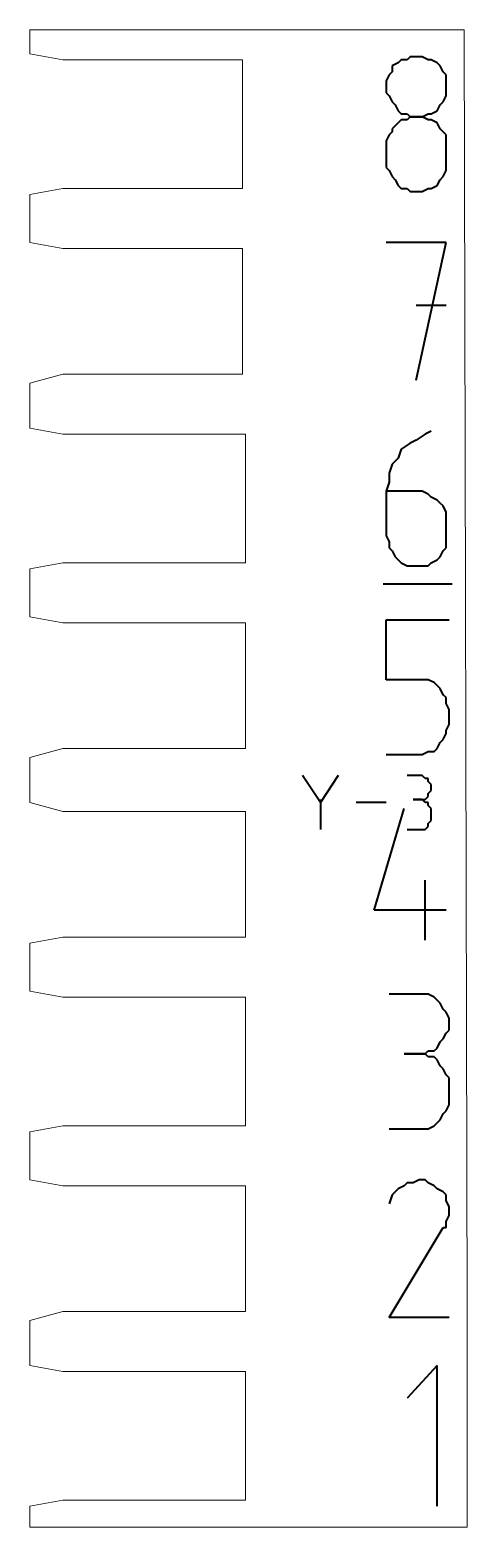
# Model space of a CAD drawing. Header units: centimetres. Extents: x -9.8 to 7.1, y -12.4 to 11.9.
# Drawn here: x -9.84 to -8.38, y -3.77 to 1.23 of the extents above; entities that cross this region are included whole.
import ezdxf

# ---------------------------------------------------------------- set-up
doc = ezdxf.new("R2010")
doc.units = ezdxf.units.CM
doc.header["$MEASUREMENT"] = 0
doc.layers.add('layer 1', color=7, linetype='Continuous')

msp = doc.modelspace()

# ---------------------------------------------------------------- linework, layer by layer
at = {"layer": 'layer 1', "color": 5, "lineweight": 13}
for points in [[(-8.38509, 1.22617), (-8.38509, 1.22617), (-9.835, 1.22617), (-9.835, 1.22617)], [(-9.835, 1.22617), (-9.835, 1.22617), (-9.835, 1.14627), (-9.835, 1.14627)], [(-8.37503, -3.04394), (-8.37503, -3.04394), (-8.38509, 1.22617), (-8.38509, 1.22617)], [(-9.835, 1.14627), (-9.835, 1.14627), (-9.7252, 1.12616), (-9.7252, 1.12616)], [(-9.7252, 1.12616), (-9.7252, 1.12616), (-9.12513, 1.12616), (-9.12513, 1.12616)], [(-9.12513, 1.12616), (-9.12513, 1.12616), (-9.12513, 0.69621), (-9.12513, 0.69621)], [(-9.7252, 0.69621), (-9.7252, 0.69621), (-9.835, 0.6761), (-9.835, 0.6761)], [(-9.835, 0.6761), (-9.835, 0.6761), (-9.835, 0.51629), (-9.835, 0.51629)], [(-9.12513, 0.69621), (-9.12513, 0.69621), (-9.7252, 0.69621), (-9.7252, 0.69621)], [(-9.835, 0.51629), (-9.835, 0.51629), (-9.7252, 0.49618), (-9.7252, 0.49618)], [(-9.7252, 0.49618), (-9.7252, 0.49618), (-9.12513, 0.49618), (-9.12513, 0.49618)], [(-9.12513, 0.49618), (-9.12513, 0.49618), (-9.12513, 0.07629), (-9.12513, 0.07629)], [(-9.7252, 0.07629), (-9.7252, 0.07629), (-9.835, 0.04613), (-9.835, 0.04613)], [(-9.12513, 0.07629), (-9.12513, 0.07629), (-9.7252, 0.07629), (-9.7252, 0.07629)], [(-9.835, 0.04613), (-9.835, 0.04613), (-9.835, -0.10389), (-9.835, -0.10389)], [(-9.835, -0.10389), (-9.835, -0.10389), (-9.7252, -0.12373), (-9.7252, -0.12373)], [(-9.7252, -0.12373), (-9.7252, -0.12373), (-9.11507, -0.12373), (-9.11507, -0.12373)], [(-9.11507, -0.12373), (-9.11507, -0.12373), (-9.11507, -0.55395), (-9.11507, -0.55395)], [(-9.7252, -0.55395), (-9.7252, -0.55395), (-9.835, -0.57379), (-9.835, -0.57379)], [(-9.835, -0.57379), (-9.835, -0.57379), (-9.835, -0.73386), (-9.835, -0.73386)], [(-9.11507, -0.55395), (-9.11507, -0.55395), (-9.7252, -0.55395), (-9.7252, -0.55395)], [(-9.835, -0.73386), (-9.835, -0.73386), (-9.7252, -0.75397), (-9.7252, -0.75397)], [(-9.7252, -0.75397), (-9.7252, -0.75397), (-9.11507, -0.75397), (-9.11507, -0.75397)], [(-9.11507, -0.75397), (-9.11507, -0.75397), (-9.11507, -1.17387), (-9.11507, -1.17387)], [(-9.7252, -1.17387), (-9.7252, -1.17387), (-9.835, -1.20376), (-9.835, -1.20376)], [(-9.11507, -1.17387), (-9.11507, -1.17387), (-9.7252, -1.17387), (-9.7252, -1.17387)], [(-9.835, -1.20376), (-9.835, -1.20376), (-9.835, -1.35378), (-9.835, -1.35378)], [(-9.835, -1.35378), (-9.835, -1.35378), (-9.7252, -1.38395), (-9.7252, -1.38395)], [(-9.7252, -1.38395), (-9.7252, -1.38395), (-9.11507, -1.38395), (-9.11507, -1.38395)], [(-9.11507, -1.38395), (-9.11507, -1.38395), (-9.11507, -1.80384), (-9.11507, -1.80384)], [(-9.7252, -1.80384), (-9.7252, -1.80384), (-9.835, -1.82395), (-9.835, -1.82395)], [(-9.835, -1.82395), (-9.835, -1.82395), (-9.835, -1.98402), (-9.835, -1.98402)], [(-9.11507, -1.80384), (-9.11507, -1.80384), (-9.7252, -1.80384), (-9.7252, -1.80384)], [(-9.835, -1.98402), (-9.835, -1.98402), (-9.7252, -2.00386), (-9.7252, -2.00386)], [(-9.7252, -2.00386), (-9.7252, -2.00386), (-9.11507, -2.00386), (-9.11507, -2.00386)], [(-9.11507, -2.00386), (-9.11507, -2.00386), (-9.11507, -2.43381), (-9.11507, -2.43381)], [(-9.7252, -2.43381), (-9.7252, -2.43381), (-9.835, -2.45392), (-9.835, -2.45392)], [(-9.11507, -2.43381), (-9.11507, -2.43381), (-9.7252, -2.43381), (-9.7252, -2.43381)], [(-9.835, -2.45392), (-9.835, -2.45392), (-9.835, -2.61399), (-9.835, -2.61399)], [(-9.835, -2.61399), (-9.835, -2.61399), (-9.7252, -2.63384), (-9.7252, -2.63384)], [(-9.7252, -2.63384), (-9.7252, -2.63384), (-9.11507, -2.63384), (-9.11507, -2.63384)], [(-9.11507, -2.63384), (-9.11507, -2.63384), (-9.11507, -3.054), (-9.11507, -3.054)], [(-8.37503, -3.77393), (-8.37503, -3.77393), (-8.37503, -3.04394), (-8.37503, -3.04394)], [(-9.7252, -3.054), (-9.7252, -3.054), (-9.835, -3.08389), (-9.835, -3.08389)], [(-9.835, -3.08389), (-9.835, -3.08389), (-9.835, -3.23391), (-9.835, -3.23391)], [(-9.11507, -3.054), (-9.11507, -3.054), (-9.7252, -3.054), (-9.7252, -3.054)], [(-9.835, -3.23391), (-9.835, -3.23391), (-9.7252, -3.25402), (-9.7252, -3.25402)], [(-9.7252, -3.25402), (-9.7252, -3.25402), (-9.11507, -3.25402), (-9.11507, -3.25402)], [(-9.11507, -3.25402), (-9.11507, -3.25402), (-9.11507, -3.68397), (-9.11507, -3.68397)], [(-9.7252, -3.68397), (-9.7252, -3.68397), (-9.835, -3.70408), (-9.835, -3.70408)], [(-9.11507, -3.68397), (-9.11507, -3.68397), (-9.7252, -3.68397), (-9.7252, -3.68397)], [(-9.835, -3.70408), (-9.835, -3.70408), (-9.835, -3.77393), (-9.835, -3.77393)], [(-9.835, -3.77393), (-9.835, -3.77393), (-9.63498, -3.77393), (-9.63498, -3.77393)], [(-9.63498, -3.77393), (-9.63498, -3.77393), (-8.37503, -3.77393), (-8.37503, -3.77393)]]:
    msp.add_open_spline(points, degree=3, dxfattribs=at)
at = {"layer": 'layer 1', "color": 1, "lineweight": 40}
for points in [[(-8.60496, 1.1161), (-8.60496, 1.1161), (-8.62506, 1.10631), (-8.62506, 1.10631)], [(-8.62506, 1.10631), (-8.62506, 1.10631), (-8.62506, 1.0862), (-8.62506, 1.0862)], [(-8.5949, 1.12616), (-8.5949, 1.12616), (-8.60496, 1.1161), (-8.60496, 1.1161)], [(-8.57506, 1.12616), (-8.57506, 1.12616), (-8.5949, 1.12616), (-8.5949, 1.12616)], [(-8.565, 1.13621), (-8.565, 1.13621), (-8.57506, 1.12616), (-8.57506, 1.12616)], [(-8.5449, 1.13621), (-8.5449, 1.13621), (-8.565, 1.13621), (-8.565, 1.13621)], [(-8.52505, 1.13621), (-8.52505, 1.13621), (-8.5449, 1.13621), (-8.5449, 1.13621)], [(-8.5449, 1.13621), (-8.5449, 1.13621), (-8.5449, 1.13621), (-8.5449, 1.13621)], [(-8.50494, 1.12616), (-8.50494, 1.12616), (-8.52505, 1.13621), (-8.52505, 1.13621)], [(-8.49489, 1.12616), (-8.49489, 1.12616), (-8.50494, 1.12616), (-8.50494, 1.12616)], [(-8.47505, 1.1161), (-8.47505, 1.1161), (-8.49489, 1.12616), (-8.49489, 1.12616)], [(-8.46499, 1.10631), (-8.46499, 1.10631), (-8.47505, 1.1161), (-8.47505, 1.1161)], [(-8.45494, 1.0862), (-8.45494, 1.0862), (-8.46499, 1.10631), (-8.46499, 1.10631)], [(-8.63512, 1.07615), (-8.63512, 1.07615), (-8.64491, 1.05631), (-8.64491, 1.05631)], [(-8.64491, 1.05631), (-8.64491, 1.05631), (-8.64491, 1.0362), (-8.64491, 1.0362)], [(-8.62506, 1.0862), (-8.62506, 1.0862), (-8.63512, 1.07615), (-8.63512, 1.07615)], [(-8.44488, 1.07615), (-8.44488, 1.07615), (-8.45494, 1.0862), (-8.45494, 1.0862)], [(-8.44488, 1.05631), (-8.44488, 1.05631), (-8.44488, 1.07615), (-8.44488, 1.07615)], [(-8.44488, 1.0362), (-8.44488, 1.0362), (-8.44488, 1.05631), (-8.44488, 1.05631)], [(-8.64491, 1.0362), (-8.64491, 1.0362), (-8.64491, 1.0362), (-8.64491, 1.0362)], [(-8.64491, 1.0362), (-8.64491, 1.0362), (-8.64491, 1.01609), (-8.64491, 1.01609)], [(-8.64491, 1.01609), (-8.64491, 1.01609), (-8.63512, 1.0063), (-8.63512, 1.0063)], [(-8.63512, 1.0063), (-8.63512, 1.0063), (-8.62506, 0.98619), (-8.62506, 0.98619)], [(-8.45494, 0.98619), (-8.45494, 0.98619), (-8.44488, 1.0063), (-8.44488, 1.0063)], [(-8.44488, 1.0362), (-8.44488, 1.0362), (-8.44488, 1.0362), (-8.44488, 1.0362)], [(-8.44488, 1.01609), (-8.44488, 1.01609), (-8.44488, 1.0362), (-8.44488, 1.0362)], [(-8.44488, 1.0063), (-8.44488, 1.0063), (-8.44488, 1.01609), (-8.44488, 1.01609)], [(-8.62506, 0.98619), (-8.62506, 0.98619), (-8.61501, 0.97614), (-8.61501, 0.97614)], [(-8.61501, 0.97614), (-8.61501, 0.97614), (-8.60496, 0.95629), (-8.60496, 0.95629)], [(-8.60496, 0.95629), (-8.60496, 0.95629), (-8.5949, 0.94624), (-8.5949, 0.94624)], [(-8.49489, 0.94624), (-8.49489, 0.94624), (-8.47505, 0.95629), (-8.47505, 0.95629)], [(-8.47505, 0.95629), (-8.47505, 0.95629), (-8.46499, 0.97614), (-8.46499, 0.97614)], [(-8.46499, 0.97614), (-8.46499, 0.97614), (-8.45494, 0.98619), (-8.45494, 0.98619)], [(-8.60496, 0.91608), (-8.60496, 0.91608), (-8.62506, 0.89623), (-8.62506, 0.89623)], [(-8.5949, 0.92613), (-8.5949, 0.92613), (-8.60496, 0.91608), (-8.60496, 0.91608)], [(-8.5949, 0.94624), (-8.5949, 0.94624), (-8.57506, 0.94624), (-8.57506, 0.94624)], [(-8.57506, 0.92613), (-8.57506, 0.92613), (-8.5949, 0.92613), (-8.5949, 0.92613)], [(-8.57506, 0.94624), (-8.57506, 0.94624), (-8.565, 0.93619), (-8.565, 0.93619)], [(-8.565, 0.93619), (-8.565, 0.93619), (-8.57506, 0.92613), (-8.57506, 0.92613)], [(-8.5449, 0.93619), (-8.5449, 0.93619), (-8.565, 0.93619), (-8.565, 0.93619)], [(-8.565, 0.93619), (-8.565, 0.93619), (-8.5449, 0.93619), (-8.5449, 0.93619)], [(-8.52505, 0.93619), (-8.52505, 0.93619), (-8.5449, 0.93619), (-8.5449, 0.93619)], [(-8.5449, 0.93619), (-8.5449, 0.93619), (-8.5449, 0.93619), (-8.5449, 0.93619)], [(-8.5449, 0.93619), (-8.5449, 0.93619), (-8.5449, 0.93619), (-8.5449, 0.93619)], [(-8.5449, 0.93619), (-8.5449, 0.93619), (-8.52505, 0.93619), (-8.52505, 0.93619)], [(-8.52505, 0.93619), (-8.52505, 0.93619), (-8.50494, 0.94624), (-8.50494, 0.94624)], [(-8.50494, 0.92613), (-8.50494, 0.92613), (-8.52505, 0.93619), (-8.52505, 0.93619)], [(-8.50494, 0.94624), (-8.50494, 0.94624), (-8.49489, 0.94624), (-8.49489, 0.94624)], [(-8.49489, 0.92613), (-8.49489, 0.92613), (-8.50494, 0.92613), (-8.50494, 0.92613)], [(-8.47505, 0.91608), (-8.47505, 0.91608), (-8.49489, 0.92613), (-8.49489, 0.92613)], [(-8.46499, 0.89623), (-8.46499, 0.89623), (-8.47505, 0.91608), (-8.47505, 0.91608)], [(-8.63512, 0.87612), (-8.63512, 0.87612), (-8.64491, 0.85628), (-8.64491, 0.85628)], [(-8.64491, 0.85628), (-8.64491, 0.85628), (-8.64491, 0.83617), (-8.64491, 0.83617)], [(-8.62506, 0.88618), (-8.62506, 0.88618), (-8.63512, 0.87612), (-8.63512, 0.87612)], [(-8.62506, 0.89623), (-8.62506, 0.89623), (-8.62506, 0.88618), (-8.62506, 0.88618)], [(-8.45494, 0.88618), (-8.45494, 0.88618), (-8.46499, 0.89623), (-8.46499, 0.89623)], [(-8.44488, 0.87612), (-8.44488, 0.87612), (-8.45494, 0.88618), (-8.45494, 0.88618)], [(-8.44488, 0.85628), (-8.44488, 0.85628), (-8.44488, 0.87612), (-8.44488, 0.87612)], [(-8.44488, 0.83617), (-8.44488, 0.83617), (-8.44488, 0.85628), (-8.44488, 0.85628)], [(-8.64491, 0.83617), (-8.64491, 0.83617), (-8.64491, 0.78617), (-8.64491, 0.78617)], [(-8.44488, 0.78617), (-8.44488, 0.78617), (-8.44488, 0.83617), (-8.44488, 0.83617)], [(-8.44488, 0.83617), (-8.44488, 0.83617), (-8.44488, 0.83617), (-8.44488, 0.83617)], [(-8.64491, 0.78617), (-8.64491, 0.78617), (-8.64491, 0.78617), (-8.64491, 0.78617)], [(-8.64491, 0.78617), (-8.64491, 0.78617), (-8.64491, 0.76632), (-8.64491, 0.76632)], [(-8.64491, 0.76632), (-8.64491, 0.76632), (-8.63512, 0.75627), (-8.63512, 0.75627)], [(-8.63512, 0.75627), (-8.63512, 0.75627), (-8.62506, 0.73616), (-8.62506, 0.73616)], [(-8.45494, 0.73616), (-8.45494, 0.73616), (-8.44488, 0.75627), (-8.44488, 0.75627)], [(-8.44488, 0.76632), (-8.44488, 0.76632), (-8.44488, 0.78617), (-8.44488, 0.78617)], [(-8.44488, 0.75627), (-8.44488, 0.75627), (-8.44488, 0.76632), (-8.44488, 0.76632)], [(-8.62506, 0.73616), (-8.62506, 0.73616), (-8.61501, 0.72611), (-8.61501, 0.72611)], [(-8.61501, 0.72611), (-8.61501, 0.72611), (-8.60496, 0.70626), (-8.60496, 0.70626)], [(-8.60496, 0.70626), (-8.60496, 0.70626), (-8.5949, 0.69621), (-8.5949, 0.69621)], [(-8.49489, 0.69621), (-8.49489, 0.69621), (-8.47505, 0.70626), (-8.47505, 0.70626)], [(-8.47505, 0.70626), (-8.47505, 0.70626), (-8.46499, 0.72611), (-8.46499, 0.72611)], [(-8.46499, 0.72611), (-8.46499, 0.72611), (-8.45494, 0.73616), (-8.45494, 0.73616)], [(-8.5949, 0.69621), (-8.5949, 0.69621), (-8.57506, 0.69621), (-8.57506, 0.69621)], [(-8.57506, 0.69621), (-8.57506, 0.69621), (-8.565, 0.68615), (-8.565, 0.68615)], [(-8.565, 0.68615), (-8.565, 0.68615), (-8.5449, 0.68615), (-8.5449, 0.68615)], [(-8.5449, 0.68615), (-8.5449, 0.68615), (-8.5449, 0.68615), (-8.5449, 0.68615)], [(-8.5449, 0.68615), (-8.5449, 0.68615), (-8.52505, 0.68615), (-8.52505, 0.68615)], [(-8.52505, 0.68615), (-8.52505, 0.68615), (-8.50494, 0.69621), (-8.50494, 0.69621)], [(-8.50494, 0.69621), (-8.50494, 0.69621), (-8.49489, 0.69621), (-8.49489, 0.69621)], [(-8.44488, 0.51629), (-8.44488, 0.51629), (-8.64491, 0.51629), (-8.64491, 0.51629)], [(-8.5449, 0.05618), (-8.5449, 0.05618), (-8.44488, 0.51629), (-8.44488, 0.51629)], [(-8.44488, 0.30621), (-8.44488, 0.30621), (-8.5449, 0.30621), (-8.5449, 0.30621)], [(-8.5449, -0.14384), (-8.5449, -0.14384), (-8.565, -0.1539), (-8.565, -0.1539)], [(-8.515, -0.12373), (-8.515, -0.12373), (-8.5449, -0.14384), (-8.5449, -0.14384)], [(-8.49489, -0.11395), (-8.49489, -0.11395), (-8.515, -0.12373), (-8.515, -0.12373)], [(-8.49489, -0.11395), (-8.49489, -0.11395), (-8.49489, -0.11395), (-8.49489, -0.11395)], [(-8.5949, -0.17374), (-8.5949, -0.17374), (-8.60496, -0.2039), (-8.60496, -0.2039)], [(-8.565, -0.1539), (-8.565, -0.1539), (-8.5949, -0.17374), (-8.5949, -0.17374)], [(-8.62506, -0.22375), (-8.62506, -0.22375), (-8.63512, -0.25391), (-8.63512, -0.25391)], [(-8.60496, -0.2039), (-8.60496, -0.2039), (-8.62506, -0.22375), (-8.62506, -0.22375)], [(-8.63512, -0.28381), (-8.63512, -0.28381), (-8.64491, -0.31371), (-8.64491, -0.31371)], [(-8.63512, -0.25391), (-8.63512, -0.25391), (-8.63512, -0.28381), (-8.63512, -0.28381)], [(-8.64491, -0.31371), (-8.64491, -0.31371), (-8.64491, -0.46372), (-8.64491, -0.46372)], [(-8.5449, -0.31371), (-8.5449, -0.31371), (-8.64491, -0.31371), (-8.64491, -0.31371)], [(-8.52505, -0.31371), (-8.52505, -0.31371), (-8.5449, -0.31371), (-8.5449, -0.31371)], [(-8.50494, -0.32376), (-8.50494, -0.32376), (-8.52505, -0.31371), (-8.52505, -0.31371)], [(-8.49489, -0.33381), (-8.49489, -0.33381), (-8.50494, -0.32376), (-8.50494, -0.32376)], [(-8.47505, -0.34387), (-8.47505, -0.34387), (-8.49489, -0.33381), (-8.49489, -0.33381)], [(-8.46499, -0.35392), (-8.46499, -0.35392), (-8.47505, -0.34387), (-8.47505, -0.34387)], [(-8.45494, -0.36371), (-8.45494, -0.36371), (-8.46499, -0.35392), (-8.46499, -0.35392)], [(-8.44488, -0.38382), (-8.44488, -0.38382), (-8.45494, -0.36371), (-8.45494, -0.36371)], [(-8.44488, -0.39388), (-8.44488, -0.39388), (-8.44488, -0.38382), (-8.44488, -0.38382)], [(-8.44488, -0.41372), (-8.44488, -0.41372), (-8.44488, -0.39388), (-8.44488, -0.39388)], [(-8.44488, -0.46372), (-8.44488, -0.46372), (-8.44488, -0.41372), (-8.44488, -0.41372)], [(-8.44488, -0.41372), (-8.44488, -0.41372), (-8.44488, -0.41372), (-8.44488, -0.41372)], [(-8.64491, -0.46372), (-8.64491, -0.46372), (-8.64491, -0.46372), (-8.64491, -0.46372)], [(-8.64491, -0.46372), (-8.64491, -0.46372), (-8.63512, -0.48383), (-8.63512, -0.48383)], [(-8.63512, -0.48383), (-8.63512, -0.48383), (-8.63512, -0.50394), (-8.63512, -0.50394)], [(-8.44488, -0.48383), (-8.44488, -0.48383), (-8.44488, -0.46372), (-8.44488, -0.46372)], [(-8.44488, -0.50394), (-8.44488, -0.50394), (-8.44488, -0.48383), (-8.44488, -0.48383)], [(-8.63512, -0.50394), (-8.63512, -0.50394), (-8.62506, -0.51373), (-8.62506, -0.51373)], [(-8.62506, -0.51373), (-8.62506, -0.51373), (-8.61501, -0.53384), (-8.61501, -0.53384)], [(-8.61501, -0.53384), (-8.61501, -0.53384), (-8.60496, -0.54389), (-8.60496, -0.54389)], [(-8.60496, -0.54389), (-8.60496, -0.54389), (-8.5949, -0.55395), (-8.5949, -0.55395)], [(-8.49489, -0.55395), (-8.49489, -0.55395), (-8.47505, -0.54389), (-8.47505, -0.54389)], [(-8.47505, -0.54389), (-8.47505, -0.54389), (-8.46499, -0.53384), (-8.46499, -0.53384)], [(-8.46499, -0.53384), (-8.46499, -0.53384), (-8.45494, -0.51373), (-8.45494, -0.51373)], [(-8.45494, -0.51373), (-8.45494, -0.51373), (-8.44488, -0.50394), (-8.44488, -0.50394)], [(-8.5949, -0.55395), (-8.5949, -0.55395), (-8.57506, -0.56374), (-8.57506, -0.56374)], [(-8.57506, -0.56374), (-8.57506, -0.56374), (-8.55495, -0.56374), (-8.55495, -0.56374)], [(-8.55495, -0.56374), (-8.55495, -0.56374), (-8.5449, -0.56374), (-8.5449, -0.56374)], [(-8.5449, -0.56374), (-8.5449, -0.56374), (-8.5449, -0.56374), (-8.5449, -0.56374)], [(-8.5449, -0.56374), (-8.5449, -0.56374), (-8.52505, -0.56374), (-8.52505, -0.56374)], [(-8.52505, -0.56374), (-8.52505, -0.56374), (-8.50494, -0.56374), (-8.50494, -0.56374)], [(-8.50494, -0.56374), (-8.50494, -0.56374), (-8.49489, -0.55395), (-8.49489, -0.55395)], [(-8.65496, -0.6238), (-8.65496, -0.6238), (-8.42504, -0.6238), (-8.42504, -0.6238)], [(-8.64491, -0.94394), (-8.64491, -0.94394), (-8.64491, -0.74392), (-8.64491, -0.74392)], [(-8.64491, -0.74392), (-8.64491, -0.74392), (-8.43509, -0.74392), (-8.43509, -0.74392)], [(-8.53511, -0.94394), (-8.53511, -0.94394), (-8.64491, -0.94394), (-8.64491, -0.94394)], [(-8.52505, -0.94394), (-8.52505, -0.94394), (-8.53511, -0.94394), (-8.53511, -0.94394)], [(-8.50494, -0.94394), (-8.50494, -0.94394), (-8.52505, -0.94394), (-8.52505, -0.94394)], [(-8.4851, -0.95373), (-8.4851, -0.95373), (-8.50494, -0.94394), (-8.50494, -0.94394)], [(-8.47505, -0.96379), (-8.47505, -0.96379), (-8.4851, -0.95373), (-8.4851, -0.95373)], [(-8.46499, -0.97384), (-8.46499, -0.97384), (-8.47505, -0.96379), (-8.47505, -0.96379)], [(-8.45494, -0.99395), (-8.45494, -0.99395), (-8.46499, -0.97384), (-8.46499, -0.97384)], [(-8.44488, -1.00374), (-8.44488, -1.00374), (-8.45494, -0.99395), (-8.45494, -0.99395)], [(-8.44488, -1.02385), (-8.44488, -1.02385), (-8.44488, -1.00374), (-8.44488, -1.00374)], [(-8.43509, -1.04395), (-8.43509, -1.04395), (-8.44488, -1.02385), (-8.44488, -1.02385)], [(-8.43509, -1.09396), (-8.43509, -1.09396), (-8.43509, -1.04395), (-8.43509, -1.04395)], [(-8.43509, -1.04395), (-8.43509, -1.04395), (-8.43509, -1.04395), (-8.43509, -1.04395)], [(-8.44488, -1.11381), (-8.44488, -1.11381), (-8.43509, -1.09396), (-8.43509, -1.09396)], [(-8.46499, -1.15376), (-8.46499, -1.15376), (-8.45494, -1.14397), (-8.45494, -1.14397)], [(-8.45494, -1.14397), (-8.45494, -1.14397), (-8.44488, -1.12386), (-8.44488, -1.12386)], [(-8.44488, -1.12386), (-8.44488, -1.12386), (-8.44488, -1.11381), (-8.44488, -1.11381)], [(-8.64491, -1.19397), (-8.64491, -1.19397), (-8.53511, -1.19397), (-8.53511, -1.19397)], [(-8.53511, -1.19397), (-8.53511, -1.19397), (-8.53511, -1.19397), (-8.53511, -1.19397)], [(-8.53511, -1.19397), (-8.53511, -1.19397), (-8.52505, -1.19397), (-8.52505, -1.19397)], [(-8.52505, -1.19397), (-8.52505, -1.19397), (-8.50494, -1.18392), (-8.50494, -1.18392)], [(-8.50494, -1.18392), (-8.50494, -1.18392), (-8.4851, -1.18392), (-8.4851, -1.18392)], [(-8.4851, -1.18392), (-8.4851, -1.18392), (-8.47505, -1.17387), (-8.47505, -1.17387)], [(-8.47505, -1.17387), (-8.47505, -1.17387), (-8.46499, -1.15376), (-8.46499, -1.15376)], [(-8.86504, -1.35378), (-8.86504, -1.35378), (-8.9251, -1.26382), (-8.9251, -1.26382)], [(-8.80498, -1.26382), (-8.80498, -1.26382), (-8.86504, -1.35378), (-8.86504, -1.35378)], [(-8.53511, -1.26382), (-8.53511, -1.26382), (-8.57506, -1.26382), (-8.57506, -1.26382)], [(-8.52505, -1.26382), (-8.52505, -1.26382), (-8.53511, -1.26382), (-8.53511, -1.26382)], [(-8.515, -1.27388), (-8.515, -1.27388), (-8.52505, -1.26382), (-8.52505, -1.26382)], [(-8.52505, -1.26382), (-8.52505, -1.26382), (-8.52505, -1.26382), (-8.52505, -1.26382)], [(-8.50494, -1.27388), (-8.50494, -1.27388), (-8.515, -1.27388), (-8.515, -1.27388)], [(-8.50494, -1.28393), (-8.50494, -1.28393), (-8.50494, -1.27388), (-8.50494, -1.27388)], [(-8.49489, -1.29399), (-8.49489, -1.29399), (-8.50494, -1.28393), (-8.50494, -1.28393)], [(-8.50494, -1.28393), (-8.50494, -1.28393), (-8.50494, -1.28393), (-8.50494, -1.28393)], [(-8.49489, -1.30378), (-8.49489, -1.30378), (-8.49489, -1.29399), (-8.49489, -1.29399)], [(-8.49489, -1.29399), (-8.49489, -1.29399), (-8.49489, -1.29399), (-8.49489, -1.29399)], [(-8.86504, -1.34399), (-8.86504, -1.34399), (-8.86504, -1.444), (-8.86504, -1.444)], [(-8.53511, -1.34399), (-8.53511, -1.34399), (-8.55495, -1.34399), (-8.55495, -1.34399)], [(-8.55495, -1.34399), (-8.55495, -1.34399), (-8.53511, -1.34399), (-8.53511, -1.34399)], [(-8.52505, -1.34399), (-8.52505, -1.34399), (-8.53511, -1.34399), (-8.53511, -1.34399)], [(-8.53511, -1.34399), (-8.53511, -1.34399), (-8.53511, -1.34399), (-8.53511, -1.34399)], [(-8.53511, -1.34399), (-8.53511, -1.34399), (-8.52505, -1.34399), (-8.52505, -1.34399)], [(-8.515, -1.35378), (-8.515, -1.35378), (-8.52505, -1.34399), (-8.52505, -1.34399)], [(-8.52505, -1.34399), (-8.52505, -1.34399), (-8.52505, -1.34399), (-8.52505, -1.34399)], [(-8.52505, -1.34399), (-8.52505, -1.34399), (-8.52505, -1.34399), (-8.52505, -1.34399)], [(-8.52505, -1.34399), (-8.52505, -1.34399), (-8.515, -1.34399), (-8.515, -1.34399)], [(-8.515, -1.34399), (-8.515, -1.34399), (-8.50494, -1.33394), (-8.50494, -1.33394)], [(-8.50494, -1.32388), (-8.50494, -1.32388), (-8.49489, -1.31383), (-8.49489, -1.31383)], [(-8.50494, -1.33394), (-8.50494, -1.33394), (-8.50494, -1.32388), (-8.50494, -1.32388)], [(-8.50494, -1.33394), (-8.50494, -1.33394), (-8.50494, -1.33394), (-8.50494, -1.33394)], [(-8.49489, -1.31383), (-8.49489, -1.31383), (-8.49489, -1.30378), (-8.49489, -1.30378)], [(-8.49489, -1.30378), (-8.49489, -1.30378), (-8.49489, -1.30378), (-8.49489, -1.30378)], [(-8.49489, -1.31383), (-8.49489, -1.31383), (-8.49489, -1.31383), (-8.49489, -1.31383)], [(-8.64491, -1.35378), (-8.64491, -1.35378), (-8.74492, -1.35378), (-8.74492, -1.35378)], [(-8.68513, -1.71388), (-8.68513, -1.71388), (-8.58511, -1.37389), (-8.58511, -1.37389)], [(-8.50494, -1.35378), (-8.50494, -1.35378), (-8.515, -1.35378), (-8.515, -1.35378)], [(-8.50494, -1.36384), (-8.50494, -1.36384), (-8.50494, -1.35378), (-8.50494, -1.35378)], [(-8.49489, -1.37389), (-8.49489, -1.37389), (-8.50494, -1.36384), (-8.50494, -1.36384)], [(-8.50494, -1.36384), (-8.50494, -1.36384), (-8.50494, -1.36384), (-8.50494, -1.36384)], [(-8.49489, -1.38395), (-8.49489, -1.38395), (-8.49489, -1.37389), (-8.49489, -1.37389)], [(-8.49489, -1.37389), (-8.49489, -1.37389), (-8.49489, -1.37389), (-8.49489, -1.37389)], [(-8.49489, -1.40379), (-8.49489, -1.40379), (-8.49489, -1.38395), (-8.49489, -1.38395)], [(-8.49489, -1.38395), (-8.49489, -1.38395), (-8.49489, -1.38395), (-8.49489, -1.38395)], [(-8.57506, -1.444), (-8.57506, -1.444), (-8.53511, -1.444), (-8.53511, -1.444)], [(-8.53511, -1.444), (-8.53511, -1.444), (-8.53511, -1.444), (-8.53511, -1.444)], [(-8.53511, -1.444), (-8.53511, -1.444), (-8.52505, -1.444), (-8.52505, -1.444)], [(-8.52505, -1.444), (-8.52505, -1.444), (-8.52505, -1.444), (-8.52505, -1.444)], [(-8.52505, -1.444), (-8.52505, -1.444), (-8.515, -1.444), (-8.515, -1.444)], [(-8.515, -1.444), (-8.515, -1.444), (-8.50494, -1.43395), (-8.50494, -1.43395)], [(-8.50494, -1.4239), (-8.50494, -1.4239), (-8.49489, -1.41384), (-8.49489, -1.41384)], [(-8.50494, -1.43395), (-8.50494, -1.43395), (-8.50494, -1.4239), (-8.50494, -1.4239)], [(-8.50494, -1.43395), (-8.50494, -1.43395), (-8.50494, -1.43395), (-8.50494, -1.43395)], [(-8.49489, -1.41384), (-8.49489, -1.41384), (-8.49489, -1.40379), (-8.49489, -1.40379)], [(-8.49489, -1.41384), (-8.49489, -1.41384), (-8.49489, -1.41384), (-8.49489, -1.41384)], [(-8.515, -1.81389), (-8.515, -1.81389), (-8.515, -1.61387), (-8.515, -1.61387)], [(-8.44488, -1.71388), (-8.44488, -1.71388), (-8.68513, -1.71388), (-8.68513, -1.71388)], [(-8.53511, -1.99381), (-8.53511, -1.99381), (-8.63512, -1.99381), (-8.63512, -1.99381)], [(-8.515, -1.99381), (-8.515, -1.99381), (-8.53511, -1.99381), (-8.53511, -1.99381)], [(-8.50494, -1.99381), (-8.50494, -1.99381), (-8.515, -1.99381), (-8.515, -1.99381)], [(-8.4851, -2.00386), (-8.4851, -2.00386), (-8.50494, -1.99381), (-8.50494, -1.99381)], [(-8.47505, -2.01392), (-8.47505, -2.01392), (-8.4851, -2.00386), (-8.4851, -2.00386)], [(-8.46499, -2.02397), (-8.46499, -2.02397), (-8.47505, -2.01392), (-8.47505, -2.01392)], [(-8.45494, -2.04382), (-8.45494, -2.04382), (-8.46499, -2.02397), (-8.46499, -2.02397)], [(-8.44488, -2.05387), (-8.44488, -2.05387), (-8.45494, -2.04382), (-8.45494, -2.04382)], [(-8.43509, -2.07398), (-8.43509, -2.07398), (-8.44488, -2.05387), (-8.44488, -2.05387)], [(-8.43509, -2.09382), (-8.43509, -2.09382), (-8.43509, -2.07398), (-8.43509, -2.07398)], [(-8.43509, -2.11393), (-8.43509, -2.11393), (-8.43509, -2.09382), (-8.43509, -2.09382)], [(-8.43509, -2.09382), (-8.43509, -2.09382), (-8.43509, -2.09382), (-8.43509, -2.09382)], [(-8.46499, -2.15388), (-8.46499, -2.15388), (-8.45494, -2.14383), (-8.45494, -2.14383)], [(-8.45494, -2.14383), (-8.45494, -2.14383), (-8.44488, -2.12398), (-8.44488, -2.12398)], [(-8.44488, -2.12398), (-8.44488, -2.12398), (-8.43509, -2.11393), (-8.43509, -2.11393)], [(-8.53511, -2.19383), (-8.53511, -2.19383), (-8.58511, -2.19383), (-8.58511, -2.19383)], [(-8.58511, -2.19383), (-8.58511, -2.19383), (-8.53511, -2.19383), (-8.53511, -2.19383)], [(-8.515, -2.19383), (-8.515, -2.19383), (-8.53511, -2.19383), (-8.53511, -2.19383)], [(-8.53511, -2.19383), (-8.53511, -2.19383), (-8.53511, -2.19383), (-8.53511, -2.19383)], [(-8.53511, -2.19383), (-8.53511, -2.19383), (-8.515, -2.19383), (-8.515, -2.19383)], [(-8.515, -2.19383), (-8.515, -2.19383), (-8.50494, -2.18378), (-8.50494, -2.18378)], [(-8.50494, -2.20389), (-8.50494, -2.20389), (-8.515, -2.19383), (-8.515, -2.19383)], [(-8.50494, -2.18378), (-8.50494, -2.18378), (-8.4851, -2.18378), (-8.4851, -2.18378)], [(-8.4851, -2.18378), (-8.4851, -2.18378), (-8.47505, -2.17399), (-8.47505, -2.17399)], [(-8.47505, -2.17399), (-8.47505, -2.17399), (-8.46499, -2.15388), (-8.46499, -2.15388)], [(-8.4851, -2.20389), (-8.4851, -2.20389), (-8.50494, -2.20389), (-8.50494, -2.20389)], [(-8.47505, -2.21394), (-8.47505, -2.21394), (-8.4851, -2.20389), (-8.4851, -2.20389)], [(-8.46499, -2.23379), (-8.46499, -2.23379), (-8.47505, -2.21394), (-8.47505, -2.21394)], [(-8.45494, -2.24384), (-8.45494, -2.24384), (-8.46499, -2.23379), (-8.46499, -2.23379)], [(-8.44488, -2.26395), (-8.44488, -2.26395), (-8.45494, -2.24384), (-8.45494, -2.24384)], [(-8.43509, -2.274), (-8.43509, -2.274), (-8.44488, -2.26395), (-8.44488, -2.26395)], [(-8.43509, -2.29385), (-8.43509, -2.29385), (-8.43509, -2.274), (-8.43509, -2.274)], [(-8.43509, -2.34385), (-8.43509, -2.34385), (-8.43509, -2.29385), (-8.43509, -2.29385)], [(-8.43509, -2.29385), (-8.43509, -2.29385), (-8.43509, -2.29385), (-8.43509, -2.29385)], [(-8.43509, -2.36396), (-8.43509, -2.36396), (-8.43509, -2.34385), (-8.43509, -2.34385)], [(-8.46499, -2.41397), (-8.46499, -2.41397), (-8.45494, -2.39386), (-8.45494, -2.39386)], [(-8.45494, -2.39386), (-8.45494, -2.39386), (-8.44488, -2.38381), (-8.44488, -2.38381)], [(-8.44488, -2.38381), (-8.44488, -2.38381), (-8.43509, -2.36396), (-8.43509, -2.36396)], [(-8.63512, -2.44387), (-8.63512, -2.44387), (-8.53511, -2.44387), (-8.53511, -2.44387)], [(-8.53511, -2.44387), (-8.53511, -2.44387), (-8.53511, -2.44387), (-8.53511, -2.44387)], [(-8.53511, -2.44387), (-8.53511, -2.44387), (-8.515, -2.44387), (-8.515, -2.44387)], [(-8.515, -2.44387), (-8.515, -2.44387), (-8.50494, -2.44387), (-8.50494, -2.44387)], [(-8.50494, -2.44387), (-8.50494, -2.44387), (-8.4851, -2.43381), (-8.4851, -2.43381)], [(-8.4851, -2.43381), (-8.4851, -2.43381), (-8.47505, -2.42402), (-8.47505, -2.42402)], [(-8.47505, -2.42402), (-8.47505, -2.42402), (-8.46499, -2.41397), (-8.46499, -2.41397)], [(-8.60496, -2.64389), (-8.60496, -2.64389), (-8.61501, -2.65395), (-8.61501, -2.65395)], [(-8.58511, -2.63384), (-8.58511, -2.63384), (-8.60496, -2.64389), (-8.60496, -2.64389)], [(-8.57506, -2.62405), (-8.57506, -2.62405), (-8.58511, -2.63384), (-8.58511, -2.63384)], [(-8.55495, -2.62405), (-8.55495, -2.62405), (-8.57506, -2.62405), (-8.57506, -2.62405)], [(-8.53511, -2.61399), (-8.53511, -2.61399), (-8.55495, -2.62405), (-8.55495, -2.62405)], [(-8.515, -2.61399), (-8.515, -2.61399), (-8.53511, -2.61399), (-8.53511, -2.61399)], [(-8.50494, -2.62405), (-8.50494, -2.62405), (-8.515, -2.61399), (-8.515, -2.61399)], [(-8.4851, -2.63384), (-8.4851, -2.63384), (-8.50494, -2.62405), (-8.50494, -2.62405)], [(-8.47505, -2.64389), (-8.47505, -2.64389), (-8.4851, -2.63384), (-8.4851, -2.63384)], [(-8.4851, -2.63384), (-8.4851, -2.63384), (-8.4851, -2.63384), (-8.4851, -2.63384)], [(-8.45494, -2.65395), (-8.45494, -2.65395), (-8.47505, -2.64389), (-8.47505, -2.64389)], [(-8.62506, -2.664), (-8.62506, -2.664), (-8.63512, -2.6939), (-8.63512, -2.6939)], [(-8.61501, -2.65395), (-8.61501, -2.65395), (-8.62506, -2.664), (-8.62506, -2.664)], [(-8.44488, -2.664), (-8.44488, -2.664), (-8.45494, -2.65395), (-8.45494, -2.65395)], [(-8.44488, -2.68384), (-8.44488, -2.68384), (-8.44488, -2.664), (-8.44488, -2.664)], [(-8.43509, -2.70395), (-8.43509, -2.70395), (-8.44488, -2.68384), (-8.44488, -2.68384)], [(-8.44488, -2.75396), (-8.44488, -2.75396), (-8.43509, -2.73385), (-8.43509, -2.73385)], [(-8.43509, -2.714), (-8.43509, -2.714), (-8.43509, -2.70395), (-8.43509, -2.70395)], [(-8.43509, -2.73385), (-8.43509, -2.73385), (-8.43509, -2.714), (-8.43509, -2.714)], [(-8.63512, -3.07384), (-8.63512, -3.07384), (-8.45494, -2.7738), (-8.45494, -2.7738)], [(-8.45494, -2.7738), (-8.45494, -2.7738), (-8.45494, -2.7738), (-8.45494, -2.7738)], [(-8.45494, -2.7738), (-8.45494, -2.7738), (-8.45494, -2.7738), (-8.45494, -2.7738)], [(-8.45494, -2.7738), (-8.45494, -2.7738), (-8.45494, -2.7738), (-8.45494, -2.7738)], [(-8.45494, -2.7738), (-8.45494, -2.7738), (-8.45494, -2.7738), (-8.45494, -2.7738)], [(-8.45494, -2.7738), (-8.45494, -2.7738), (-8.44488, -2.7738), (-8.44488, -2.7738)], [(-8.44488, -2.76401), (-8.44488, -2.76401), (-8.44488, -2.75396), (-8.44488, -2.75396)], [(-8.44488, -2.7738), (-8.44488, -2.7738), (-8.44488, -2.76401), (-8.44488, -2.76401)], [(-8.44488, -2.76401), (-8.44488, -2.76401), (-8.44488, -2.76401), (-8.44488, -2.76401)], [(-8.44488, -2.7738), (-8.44488, -2.7738), (-8.44488, -2.7738), (-8.44488, -2.7738)], [(-8.44488, -2.7738), (-8.44488, -2.7738), (-8.44488, -2.7738), (-8.44488, -2.7738)], [(-8.44488, -2.7738), (-8.44488, -2.7738), (-8.44488, -2.7738), (-8.44488, -2.7738)], [(-8.44488, -2.7738), (-8.44488, -2.7738), (-8.44488, -2.7738), (-8.44488, -2.7738)], [(-8.43509, -3.07384), (-8.43509, -3.07384), (-8.63512, -3.07384), (-8.63512, -3.07384)], [(-8.47505, -3.23391), (-8.47505, -3.23391), (-8.57506, -3.34398), (-8.57506, -3.34398)], [(-8.47505, -3.70408), (-8.47505, -3.70408), (-8.47505, -3.23391), (-8.47505, -3.23391)]]:
    msp.add_open_spline(points, degree=3, dxfattribs=at)

doc.saveas('drawing.dxf')
